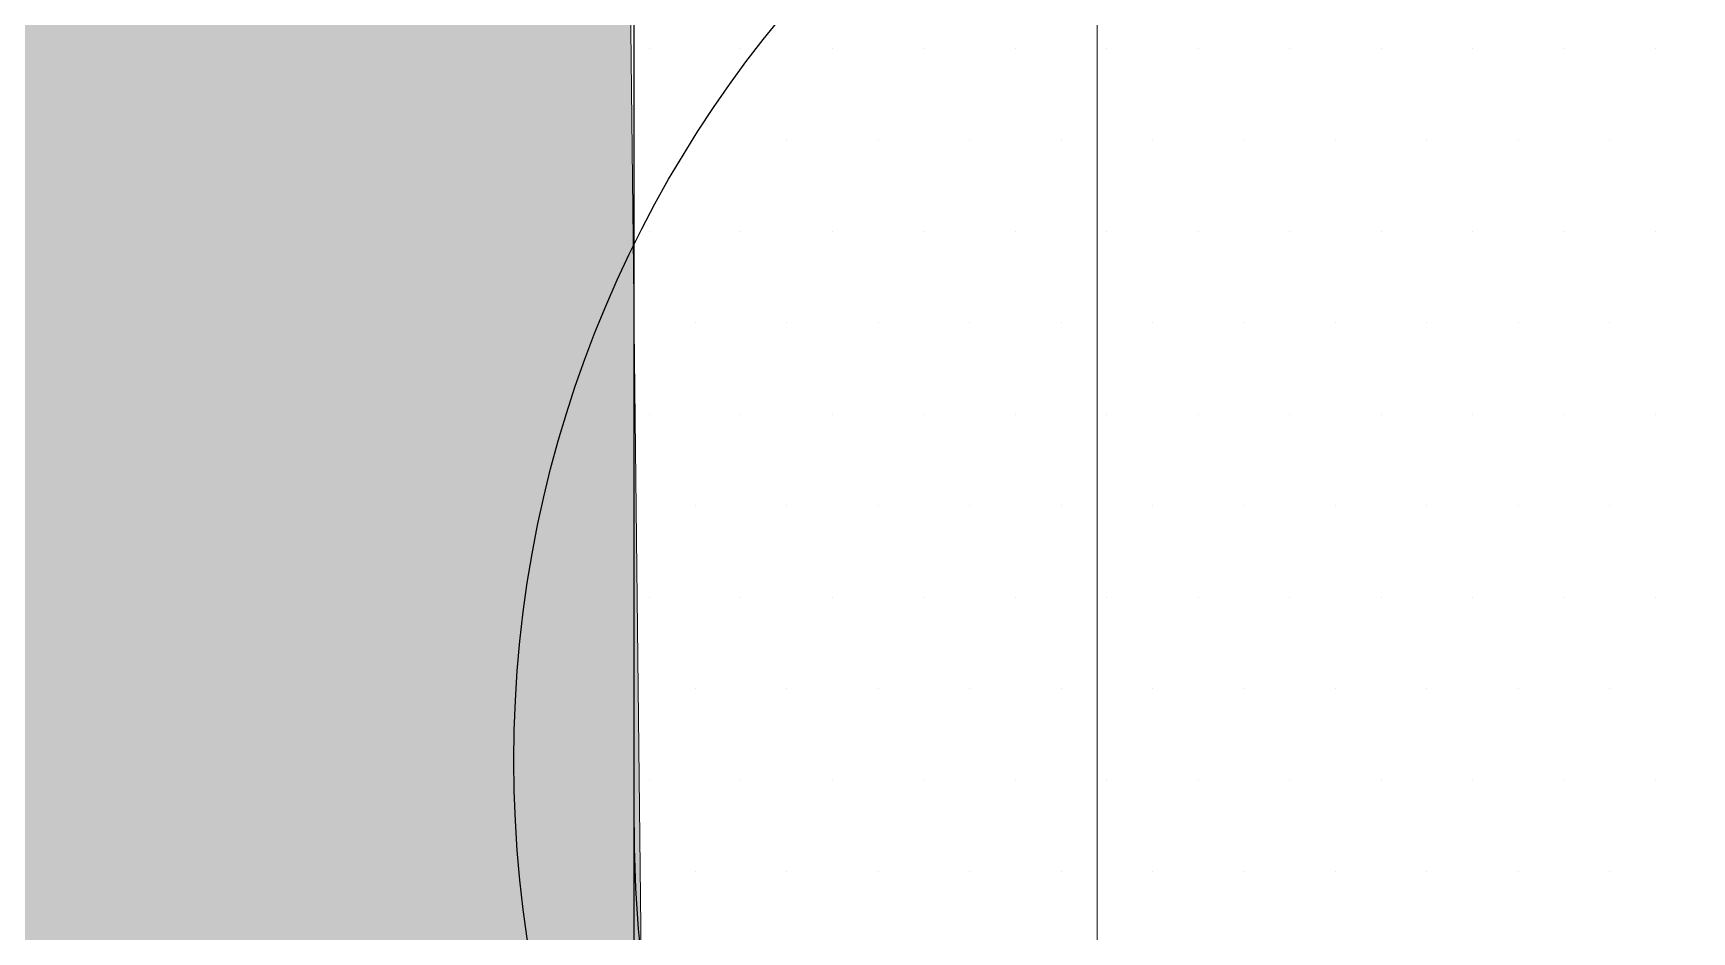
# Model space of a CAD drawing. Extents: x -1328 to 5679, y -4611 to 1603.
# Drawn here: x -813.99 to -789.5, y 984.29 to 997.56 of the extents above; entities that cross this region are included whole.
import ezdxf

# ---------------------------------------------------------------- set-up
doc = ezdxf.new("R2010")
doc.units = 0
doc.header["$MEASUREMENT"] = 0
for name, color, linetype, lineweight in [('.ATI-HATCH', 7, 'Continuous', 0), ('G-ANNO-TTLB', 7, 'Continuous', 0), ('Layer 12', 7, 'Continuous', 0), ('TYVEK', 7, 'Continuous', 0)]:
    doc.layers.add(name, color=color, linetype=linetype, lineweight=lineweight)

# ---------------------------------------------------------------- blocks, each defined once
blk = doc.blocks.new('Block_241')
at = {"layer": 'Layer 12'}
blk.add_lwpolyline([(-756.139, 972.46), (-798.282, 972.46), (-798.282, 1060.099), (-756.139, 1060.099)], close=True, dxfattribs=at)
blk = doc.blocks.new('Block_240')
at = {"layer": 'Layer 12'}
blk.add_lwpolyline([(-756.139, 972.46), (-798.282, 972.46), (-798.282, 1060.099), (-756.139, 1060.099)], close=True, dxfattribs=at)
blk.add_blockref('Block_241', (0, 0), dxfattribs=at)
blk = doc.blocks.new('Block_253')
at = {"layer": '.ATI-HATCH'}
blk.add_open_spline([(-805.118, 985.83), (-805.118, 979.396), (-801.685, 973.451), (-796.112, 970.236), (-796.112, 970.236), (-755.964, 947.075), (-755.964, 947.075), (-755.964, 947.075), (-755.96, 962.914), (-755.96, 962.914), (-755.96, 962.914), (-787.117, 980.889), (-787.117, 980.889), (-787.117, 980.889), (-787.117, 1002.752), (-787.117, 1002.752), (-787.117, 1002.752), (-805.118, 1013.145), (-805.118, 1013.145), (-805.118, 1013.145), (-805.118, 985.83), (-805.118, 985.83)], degree=3, knots=[0, 0, 0, 0, 1, 1, 1, 2, 2, 2, 3, 3, 3, 4, 4, 4, 5, 5, 5, 6, 6, 6, 7, 7, 7, 7], dxfattribs=at)
at = {"layer": '.ATI-HATCH', "color": 8, "lineweight": 0, "true_color": 0x808080}
for points in [[(-804.89, 997.331), (-804.89, 997.331), (-804.89, 997.331), (-804.89, 997.331)], [(-803.539, 997.331), (-803.539, 997.331), (-803.539, 997.331), (-803.539, 997.331)], [(-802.189, 997.331), (-802.189, 997.331), (-802.189, 997.331), (-802.189, 997.331)], [(-800.839, 997.331), (-800.839, 997.331), (-800.839, 997.331), (-800.839, 997.331)], [(-799.489, 997.331), (-799.489, 997.331), (-799.489, 997.331), (-799.489, 997.331)], [(-798.139, 997.331), (-798.139, 997.331), (-798.139, 997.331), (-798.139, 997.331)], [(-796.788, 997.331), (-796.788, 997.331), (-796.788, 997.331), (-796.788, 997.331)], [(-795.438, 997.331), (-795.438, 997.331), (-795.438, 997.331), (-795.438, 997.331)], [(-794.088, 997.331), (-794.088, 997.331), (-794.088, 997.331), (-794.088, 997.331)], [(-792.738, 997.331), (-792.738, 997.331), (-792.738, 997.331), (-792.738, 997.331)], [(-791.388, 997.331), (-791.388, 997.331), (-791.388, 997.331), (-791.388, 997.331)], [(-790.037, 997.331), (-790.037, 997.331), (-790.037, 997.331), (-790.037, 997.331)], [(-804.214, 995.981), (-804.214, 995.981), (-804.214, 995.981), (-804.214, 995.981)], [(-802.864, 995.981), (-802.864, 995.981), (-802.864, 995.981), (-802.864, 995.981)], [(-801.514, 995.981), (-801.514, 995.981), (-801.514, 995.981), (-801.514, 995.981)], [(-800.164, 995.981), (-800.164, 995.981), (-800.164, 995.981), (-800.164, 995.981)], [(-798.814, 995.981), (-798.814, 995.981), (-798.814, 995.981), (-798.814, 995.981)], [(-797.463, 995.981), (-797.463, 995.981), (-797.463, 995.981), (-797.463, 995.981)], [(-796.113, 995.981), (-796.113, 995.981), (-796.113, 995.981), (-796.113, 995.981)], [(-794.763, 995.981), (-794.763, 995.981), (-794.763, 995.981), (-794.763, 995.981)], [(-793.413, 995.981), (-793.413, 995.981), (-793.413, 995.981), (-793.413, 995.981)], [(-792.063, 995.981), (-792.063, 995.981), (-792.063, 995.981), (-792.063, 995.981)], [(-790.712, 995.981), (-790.712, 995.981), (-790.712, 995.981), (-790.712, 995.981)], [(-804.89, 994.63), (-804.89, 994.63), (-804.89, 994.63), (-804.89, 994.63)], [(-803.539, 994.63), (-803.539, 994.63), (-803.539, 994.63), (-803.539, 994.63)], [(-802.189, 994.63), (-802.189, 994.63), (-802.189, 994.63), (-802.189, 994.63)], [(-800.839, 994.63), (-800.839, 994.63), (-800.839, 994.63), (-800.839, 994.63)], [(-799.489, 994.63), (-799.489, 994.63), (-799.489, 994.63), (-799.489, 994.63)], [(-798.139, 994.63), (-798.139, 994.63), (-798.139, 994.63), (-798.139, 994.63)], [(-796.788, 994.63), (-796.788, 994.63), (-796.788, 994.63), (-796.788, 994.63)], [(-795.438, 994.63), (-795.438, 994.63), (-795.438, 994.63), (-795.438, 994.63)], [(-794.088, 994.63), (-794.088, 994.63), (-794.088, 994.63), (-794.088, 994.63)], [(-792.738, 994.63), (-792.738, 994.63), (-792.738, 994.63), (-792.738, 994.63)], [(-791.388, 994.63), (-791.388, 994.63), (-791.388, 994.63), (-791.388, 994.63)], [(-790.037, 994.63), (-790.037, 994.63), (-790.037, 994.63), (-790.037, 994.63)], [(-804.214, 993.28), (-804.214, 993.28), (-804.214, 993.28), (-804.214, 993.28)], [(-802.864, 993.28), (-802.864, 993.28), (-802.864, 993.28), (-802.864, 993.28)], [(-801.514, 993.28), (-801.514, 993.28), (-801.514, 993.28), (-801.514, 993.28)], [(-800.164, 993.28), (-800.164, 993.28), (-800.164, 993.28), (-800.164, 993.28)], [(-798.814, 993.28), (-798.814, 993.28), (-798.814, 993.28), (-798.814, 993.28)], [(-797.463, 993.28), (-797.463, 993.28), (-797.463, 993.28), (-797.463, 993.28)], [(-796.113, 993.28), (-796.113, 993.28), (-796.113, 993.28), (-796.113, 993.28)], [(-794.763, 993.28), (-794.763, 993.28), (-794.763, 993.28), (-794.763, 993.28)], [(-793.413, 993.28), (-793.413, 993.28), (-793.413, 993.28), (-793.413, 993.28)], [(-792.063, 993.28), (-792.063, 993.28), (-792.063, 993.28), (-792.063, 993.28)], [(-790.712, 993.28), (-790.712, 993.28), (-790.712, 993.28), (-790.712, 993.28)], [(-804.89, 991.93), (-804.89, 991.93), (-804.89, 991.93), (-804.89, 991.93)], [(-803.539, 991.93), (-803.539, 991.93), (-803.539, 991.93), (-803.539, 991.93)], [(-802.189, 991.93), (-802.189, 991.93), (-802.189, 991.93), (-802.189, 991.93)], [(-800.839, 991.93), (-800.839, 991.93), (-800.839, 991.93), (-800.839, 991.93)], [(-799.489, 991.93), (-799.489, 991.93), (-799.489, 991.93), (-799.489, 991.93)], [(-798.139, 991.93), (-798.139, 991.93), (-798.139, 991.93), (-798.139, 991.93)], [(-796.788, 991.93), (-796.788, 991.93), (-796.788, 991.93), (-796.788, 991.93)], [(-795.438, 991.93), (-795.438, 991.93), (-795.438, 991.93), (-795.438, 991.93)], [(-794.088, 991.93), (-794.088, 991.93), (-794.088, 991.93), (-794.088, 991.93)], [(-792.738, 991.93), (-792.738, 991.93), (-792.738, 991.93), (-792.738, 991.93)], [(-791.388, 991.93), (-791.388, 991.93), (-791.388, 991.93), (-791.388, 991.93)], [(-790.037, 991.93), (-790.037, 991.93), (-790.037, 991.93), (-790.037, 991.93)], [(-804.214, 990.58), (-804.214, 990.58), (-804.214, 990.58), (-804.214, 990.58)], [(-802.864, 990.58), (-802.864, 990.58), (-802.864, 990.58), (-802.864, 990.58)], [(-801.514, 990.58), (-801.514, 990.58), (-801.514, 990.58), (-801.514, 990.58)], [(-800.164, 990.58), (-800.164, 990.58), (-800.164, 990.58), (-800.164, 990.58)], [(-798.814, 990.58), (-798.814, 990.58), (-798.814, 990.58), (-798.814, 990.58)], [(-797.463, 990.58), (-797.463, 990.58), (-797.463, 990.58), (-797.463, 990.58)], [(-796.113, 990.58), (-796.113, 990.58), (-796.113, 990.58), (-796.113, 990.58)], [(-794.763, 990.58), (-794.763, 990.58), (-794.763, 990.58), (-794.763, 990.58)], [(-793.413, 990.58), (-793.413, 990.58), (-793.413, 990.58), (-793.413, 990.58)], [(-792.063, 990.58), (-792.063, 990.58), (-792.063, 990.58), (-792.063, 990.58)], [(-790.712, 990.58), (-790.712, 990.58), (-790.712, 990.58), (-790.712, 990.58)], [(-804.89, 989.23), (-804.89, 989.23), (-804.89, 989.23), (-804.89, 989.23)], [(-803.539, 989.23), (-803.539, 989.23), (-803.539, 989.23), (-803.539, 989.23)], [(-802.189, 989.23), (-802.189, 989.23), (-802.189, 989.23), (-802.189, 989.23)], [(-800.839, 989.23), (-800.839, 989.23), (-800.839, 989.23), (-800.839, 989.23)], [(-799.489, 989.23), (-799.489, 989.23), (-799.489, 989.23), (-799.489, 989.23)], [(-798.139, 989.23), (-798.139, 989.23), (-798.139, 989.23), (-798.139, 989.23)], [(-796.788, 989.23), (-796.788, 989.23), (-796.788, 989.23), (-796.788, 989.23)], [(-795.438, 989.23), (-795.438, 989.23), (-795.438, 989.23), (-795.438, 989.23)], [(-794.088, 989.23), (-794.088, 989.23), (-794.088, 989.23), (-794.088, 989.23)], [(-792.738, 989.23), (-792.738, 989.23), (-792.738, 989.23), (-792.738, 989.23)], [(-791.388, 989.23), (-791.388, 989.23), (-791.388, 989.23), (-791.388, 989.23)], [(-790.037, 989.23), (-790.037, 989.23), (-790.037, 989.23), (-790.037, 989.23)], [(-804.214, 987.879), (-804.214, 987.879), (-804.214, 987.879), (-804.214, 987.879)], [(-802.864, 987.879), (-802.864, 987.879), (-802.864, 987.879), (-802.864, 987.879)], [(-801.514, 987.879), (-801.514, 987.879), (-801.514, 987.879), (-801.514, 987.879)], [(-800.164, 987.879), (-800.164, 987.879), (-800.164, 987.879), (-800.164, 987.879)], [(-798.814, 987.879), (-798.814, 987.879), (-798.814, 987.879), (-798.814, 987.879)], [(-797.463, 987.879), (-797.463, 987.879), (-797.463, 987.879), (-797.463, 987.879)], [(-796.113, 987.879), (-796.113, 987.879), (-796.113, 987.879), (-796.113, 987.879)], [(-794.763, 987.879), (-794.763, 987.879), (-794.763, 987.879), (-794.763, 987.879)], [(-793.413, 987.879), (-793.413, 987.879), (-793.413, 987.879), (-793.413, 987.879)], [(-792.063, 987.879), (-792.063, 987.879), (-792.063, 987.879), (-792.063, 987.879)], [(-790.712, 987.879), (-790.712, 987.879), (-790.712, 987.879), (-790.712, 987.879)], [(-804.89, 986.529), (-804.89, 986.529), (-804.89, 986.529), (-804.89, 986.529)], [(-803.539, 986.529), (-803.539, 986.529), (-803.539, 986.529), (-803.539, 986.529)], [(-802.189, 986.529), (-802.189, 986.529), (-802.189, 986.529), (-802.189, 986.529)], [(-800.839, 986.529), (-800.839, 986.529), (-800.839, 986.529), (-800.839, 986.529)], [(-799.489, 986.529), (-799.489, 986.529), (-799.489, 986.529), (-799.489, 986.529)], [(-798.139, 986.529), (-798.139, 986.529), (-798.139, 986.529), (-798.139, 986.529)], [(-796.788, 986.529), (-796.788, 986.529), (-796.788, 986.529), (-796.788, 986.529)], [(-795.438, 986.529), (-795.438, 986.529), (-795.438, 986.529), (-795.438, 986.529)], [(-794.088, 986.529), (-794.088, 986.529), (-794.088, 986.529), (-794.088, 986.529)], [(-792.738, 986.529), (-792.738, 986.529), (-792.738, 986.529), (-792.738, 986.529)], [(-791.388, 986.529), (-791.388, 986.529), (-791.388, 986.529), (-791.388, 986.529)], [(-790.037, 986.529), (-790.037, 986.529), (-790.037, 986.529), (-790.037, 986.529)], [(-804.214, 985.179), (-804.214, 985.179), (-804.214, 985.179), (-804.214, 985.179)], [(-802.864, 985.179), (-802.864, 985.179), (-802.864, 985.179), (-802.864, 985.179)], [(-801.514, 985.179), (-801.514, 985.179), (-801.514, 985.179), (-801.514, 985.179)], [(-800.164, 985.179), (-800.164, 985.179), (-800.164, 985.179), (-800.164, 985.179)], [(-798.814, 985.179), (-798.814, 985.179), (-798.814, 985.179), (-798.814, 985.179)], [(-797.463, 985.179), (-797.463, 985.179), (-797.463, 985.179), (-797.463, 985.179)], [(-796.113, 985.179), (-796.113, 985.179), (-796.113, 985.179), (-796.113, 985.179)], [(-794.763, 985.179), (-794.763, 985.179), (-794.763, 985.179), (-794.763, 985.179)], [(-793.413, 985.179), (-793.413, 985.179), (-793.413, 985.179), (-793.413, 985.179)], [(-792.063, 985.179), (-792.063, 985.179), (-792.063, 985.179), (-792.063, 985.179)], [(-790.712, 985.179), (-790.712, 985.179), (-790.712, 985.179), (-790.712, 985.179)]]:
    blk.add_open_spline(points, degree=3, dxfattribs=at)

msp = doc.modelspace()

# ---------------------------------------------------------------- hatches: boundary and pattern name
at = {"layer": 'G-ANNO-TTLB', "true_color": 0xff00ff, "transparency": 33554687}
h = msp.add_hatch(color=6, dxfattribs=at)
edge = h.paths.add_edge_path()
edge.add_spline(control_points=[(1625.998, -853.91), (1625.998, -853.91), (-1303.52, -853.91), (-1303.52, -853.91), (-1303.52, -853.91), (-1303.52, 1603.09), (-1303.52, 1603.09), (-1303.52, 1603.09), (1625.998, 1603.09), (1625.998, 1603.09), (1625.998, 1603.09), (1625.998, -853.91), (1625.998, -853.91)], knot_values=[0, 0, 0, 0, 1, 1, 1, 2, 2, 2, 3, 3, 3, 4, 4, 4, 4], degree=3, periodic=0)
edge = h.paths.add_edge_path()
edge.add_spline(control_points=[(-1294.52, 1594.09), (-1294.52, 1594.09), (-1294.52, -844.91), (-1294.52, -844.91), (-1294.52, -844.91), (1616.998, -844.91), (1616.998, -844.91), (1616.998, -844.91), (1616.998, 1594.09), (1616.998, 1594.09), (1616.998, 1594.09), (-1294.52, 1594.09), (-1294.52, 1594.09)], knot_values=[0, 0, 0, 0, 1, 1, 1, 2, 2, 2, 3, 3, 3, 4, 4, 4, 4], degree=3, periodic=0)
edge.add_line((-1294.52, 1594.09), (-1294.52, 1594.09))
at = {"layer": 'Layer 12', "true_color": 0x848484, "transparency": 33554457}
h = msp.add_hatch(color=252, dxfattribs=at)
h.dxf.hatch_style = 2
h.paths.add_polyline_path([(-804.921, 975.519), (-838.394, 956.926), (-838.429, 985.309), (-805.228, 1003.357)])

# ---------------------------------------------------------------- linework, layer by layer
at = {"layer": 'G-ANNO-TTLB'}
for points in [[(1625.998, -853.91), (1625.998, -853.91), (-1303.52, -853.91), (-1303.52, -853.91), (-1303.52, -853.91), (-1303.52, 1603.09), (-1303.52, 1603.09), (-1303.52, 1603.09), (1625.998, 1603.09), (1625.998, 1603.09), (1625.998, 1603.09), (1625.998, -853.91), (1625.998, -853.91)], [(-1294.52, 1594.09), (-1294.52, 1594.09), (-1294.52, -844.91), (-1294.52, -844.91), (-1294.52, -844.91), (1616.998, -844.91), (1616.998, -844.91), (1616.998, -844.91), (1616.998, 1594.09), (1616.998, 1594.09), (1616.998, 1594.09), (-1294.52, 1594.09), (-1294.52, 1594.09)]]:
    msp.add_open_spline(points, degree=3, knots=[0, 0, 0, 0, 1, 1, 1, 2, 2, 2, 3, 3, 3, 4, 4, 4, 4], dxfattribs=at)
at = {"layer": 'Layer 12'}
msp.add_lwpolyline([(-804.921, 975.519), (-838.394, 956.926), (-838.429, 985.309), (-805.228, 1003.357)], close=True, dxfattribs=at)
at = {"layer": 'TYVEK', "color": 4, "lineweight": 25, "true_color": 0x00ffff}
msp.add_line((-805.118, 975.581), (-805.118, 1003.663), dxfattribs=at)
at = {"layer": 'TYVEK', "color": 18, "lineweight": 25, "true_color": 0x000000}
msp.add_circle((-789.642, 986.816), 17.25, dxfattribs=at)
at = {"layer": 'TYVEK', "color": 4, "lineweight": 25, "true_color": 0x00ffff}
msp.add_open_spline([(-805.118, 985.83), (-805.118, 979.396), (-801.685, 973.451), (-796.112, 970.236)], degree=3, dxfattribs=at)

# ---------------------------------------------------------------- block references
at = {"layer": '.ATI-HATCH'}
msp.add_blockref('Block_253', (0, 0), dxfattribs=at)
at = {"layer": 'Layer 12'}
msp.add_blockref('Block_240', (0, 0), dxfattribs=at)

doc.saveas('drawing.dxf')
